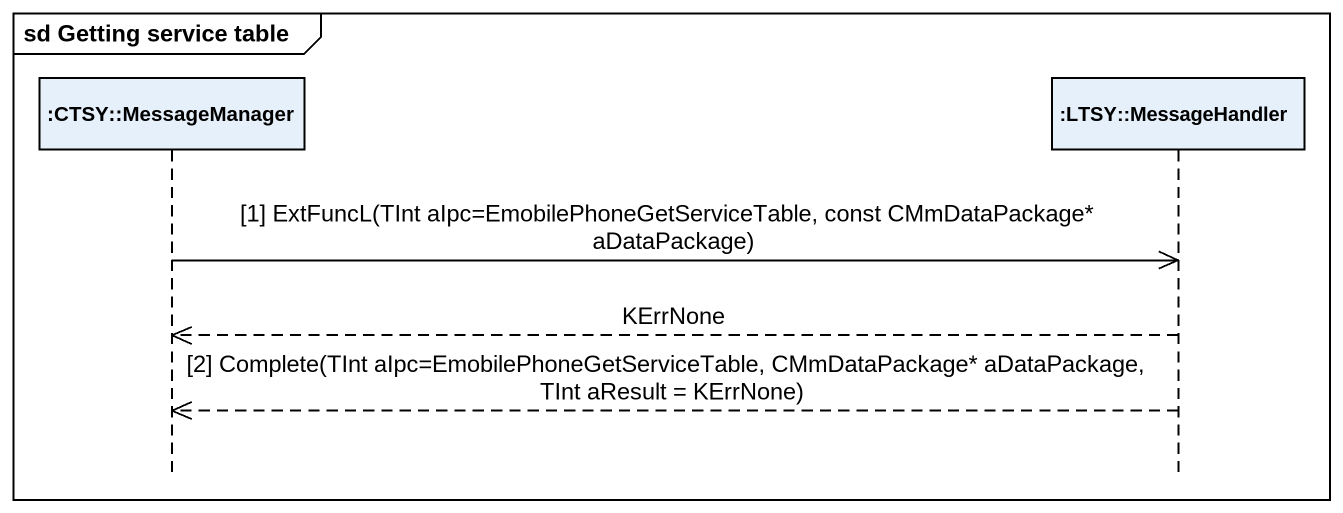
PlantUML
@startuml
mainframe sd Getting service table
hide footbox
participant ":CTSY::MessageManager" as CTSY_MessageManager
participant ":LTSY::MessageHandler" as LTSY_MessageHandler

CTSY_MessageManager ->> LTSY_MessageHandler : [1] ExtFuncL(TInt aIpc=EmobilePhoneGetServiceTable, const CMmDataPackage* aDataPackage)
LTSY_MessageHandler -->> CTSY_MessageManager : KErrNone
LTSY_MessageHandler -->> CTSY_MessageManager : [2] Complete(TInt aIpc=EmobilePhoneGetServiceTable, CMmDataPackage* aDataPackage, TInt aResult = KErrNone)
@enduml
